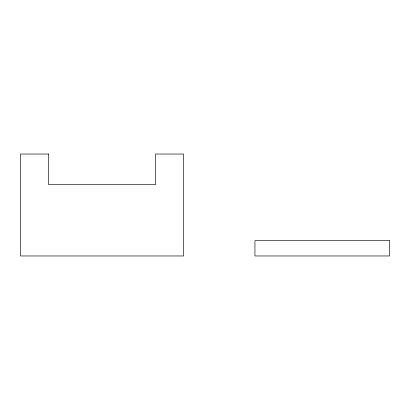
<?xml version="1.0" encoding="UTF-8"?>
<svg xmlns="http://www.w3.org/2000/svg" width="410" height="410" viewBox="0 0 410 410"><rect width="100%" height="100%" fill="white"/><g stroke="black" fill="none" stroke-linecap="round" stroke-linejoin="round"><path stroke-width="0.61" d="M48.534 154.032L20.5 154.032L20.5 255.968L183.593 255.968L183.593 154.032L155.564 154.032L155.564 184.613L48.534 184.613L48.534 154.032M389.5 240.675L254.948 240.675L254.948 255.968L389.5 255.968L389.5 240.675"/></g></svg>
